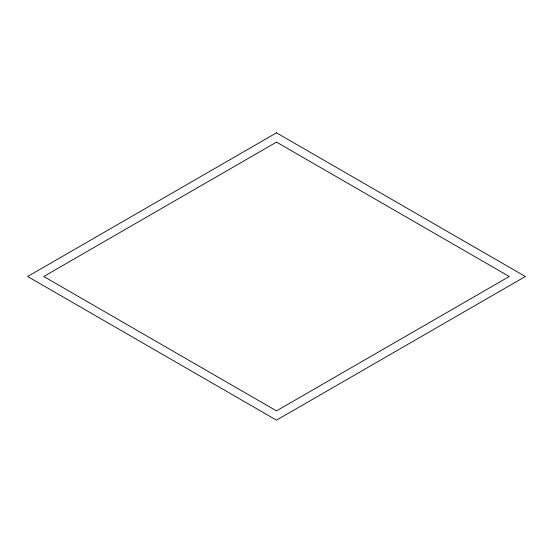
<?xml version="1.0" encoding="UTF-8"?>
<svg xmlns="http://www.w3.org/2000/svg" width="553" height="553" viewBox="0 0 553 553"><rect width="100%" height="100%" fill="white"/><g stroke="black" fill="none" stroke-linecap="round" stroke-linejoin="round"><path stroke-width="0.83" d="M276.5 132.831L27.65 276.5L276.5 420.169L525.35 276.5L276.5 132.831M276.5 142.121L43.742 276.5L276.5 410.879L509.258 276.5L276.5 142.121"/></g></svg>
